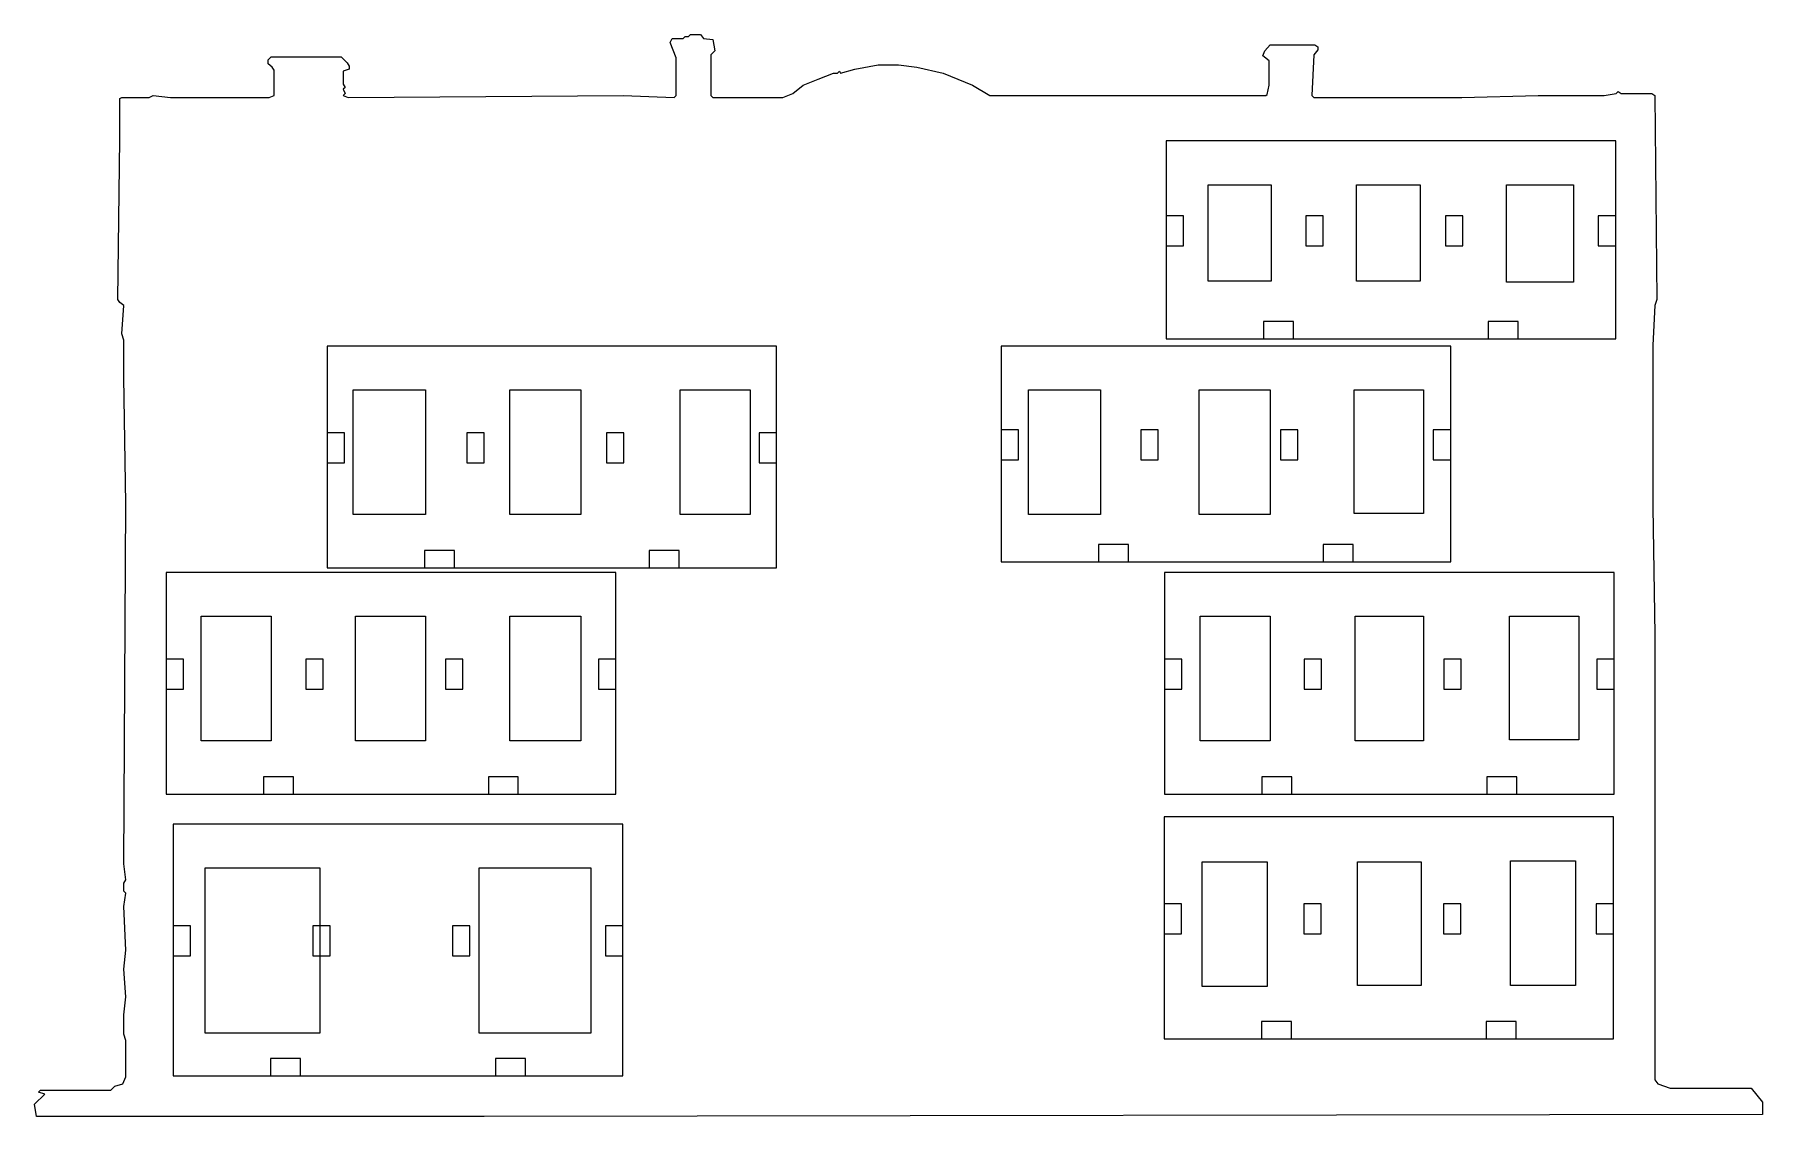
# Model space of a CAD drawing. Header units: millimetres. Extents: x 5 to 293, y -206 to -25.
import ezdxf

# ---------------------------------------------------------------- set-up
doc = ezdxf.new("R2010")
doc.units = ezdxf.units.MM
doc.layers.add('HOUSE_OUTLINE_PANES', color=7, linetype='Continuous')
doc.layers.add('HOUSE_OUTLINE_PANES_FOOTPRINTS', color=7, linetype='Continuous')

msp = doc.modelspace()

# ---------------------------------------------------------------- linework, layer by layer
at = {"layer": 'HOUSE_OUTLINE_PANES'}
for points in [[(79.76, -205.91), (5.08, -205.91), (4.74, -203.88), (6.43, -202.18), (5.42, -201.85), (5.76, -201.51), (17.44, -201.51), (18.12, -200.83), (19.47, -200.49), (19.98, -199.31), (19.98, -193.21), (19.64, -192.19), (19.64, -188.98), (19.98, -185.93), (19.64, -181.36), (19.98, -178.14), (19.64, -170.86), (19.98, -168.66), (19.64, -168.32), (19.64, -166.96), (19.98, -166.45), (19.64, -163.75), (19.98, -103.63), (19.64, -82.63), (19.64, -76.37), (19.3, -75.35), (19.64, -70.61), (18.97, -70.1), (18.63, -69.6), (18.97, -42.84), (18.97, -39.45), (18.97, -36.07), (19.3, -35.9), (23.88, -35.9), (24.55, -35.56), (27.43, -35.9), (43.86, -35.9), (44.7, -35.56), (44.7, -31.33), (44.37, -30.82), (43.69, -30.31), (43.69, -29.63), (44.2, -29.13), (55.88, -29.13), (56.9, -30.14), (57.23, -30.65), (57.23, -31.16), (56.22, -31.5), (56.22, -32.68), (56.22, -33.7), (56.56, -34.21), (56.22, -34.54), (56.56, -35.22), (56.22, -35.56), (57.07, -35.9), (102.95, -35.56), (111.42, -35.9), (111.76, -35.56), (111.76, -29.29), (110.74, -26.75), (111.08, -26.08), (112.95, -26.08), (113.28, -25.74), (113.79, -25.74), (114.13, -25.4), (115.82, -25.4), (116.33, -26.08), (117.86, -26.25), (118.19, -28.11), (117.52, -28.79), (117.52, -35.56), (117.86, -35.9), (129.54, -35.9), (131.23, -35.22), (132.93, -33.87), (135.47, -32.85), (138.01, -31.83), (138.68, -31.83), (139.02, -31.5), (139.19, -31.83), (141.56, -31.16), (145.46, -30.48), (148.84, -30.48), (151.89, -30.82), (156.29, -31.83), (161.21, -33.87), (164.08, -35.56), (210.14, -35.56), (210.31, -35.39), (210.65, -33.87), (210.65, -29.8), (209.63, -28.96), (209.97, -28.11), (210.82, -27.09), (218.27, -27.09), (218.78, -27.43), (218.78, -27.94), (218.1, -28.79), (217.76, -35.56), (218.1, -35.9), (242.82, -35.9), (255.52, -35.56), (266.53, -35.56), (268.56, -35.22), (268.9, -34.88), (269.41, -35.22), (274.49, -35.22), (275, -35.56), (275.34, -69.6), (275, -70.61), (274.66, -77.22), (274.66, -104.31), (275, -125.48), (275, -199.81), (275.51, -200.49), (277.54, -201.17), (291.08, -201.17), (292.95, -203.54), (292.95, -205.57), (79.76, -205.91)], [(200.49, -50.46), (210.99, -50.46), (210.99, -66.55), (200.49, -66.55)], [(225.21, -50.46), (235.88, -50.46), (235.88, -66.55), (225.21, -66.55)], [(250.27, -50.46), (261.45, -50.46), (261.45, -66.72), (250.27, -66.72)], [(57.91, -84.67), (69.93, -84.67), (69.93, -105.49), (57.91, -105.49)], [(83.99, -84.67), (95.84, -84.67), (95.84, -105.49), (83.99, -105.49)], [(112.44, -84.67), (124.12, -84.67), (124.12, -105.49), (112.44, -105.49)], [(170.52, -84.67), (182.54, -84.67), (182.54, -105.49), (170.52, -105.49)], [(198.97, -84.67), (210.82, -84.67), (210.82, -105.49), (198.97, -105.49)], [(224.87, -84.67), (236.39, -84.67), (236.39, -105.33), (224.87, -105.33)], [(32.51, -122.43), (44.2, -122.43), (44.2, -143.26), (32.51, -143.26)], [(58.25, -122.43), (69.93, -122.43), (69.93, -143.26), (58.25, -143.26)], [(83.99, -122.43), (95.84, -122.43), (95.84, -143.26), (83.99, -143.26)], [(199.14, -122.43), (210.82, -122.43), (210.82, -143.26), (199.14, -143.26)], [(225.04, -122.43), (236.39, -122.43), (236.39, -143.26), (225.04, -143.26)], [(250.78, -122.43), (262.3, -122.43), (262.3, -143.09), (250.78, -143.09)], [(199.47, -163.41), (210.31, -163.41), (210.31, -184.23), (199.47, -184.23)], [(225.38, -163.41), (236.05, -163.41), (236.05, -184.07), (225.38, -184.07)], [(250.95, -163.24), (261.79, -163.24), (261.79, -184.07), (250.95, -184.07)], [(33.19, -164.42), (52.32, -164.42), (52.32, -192.02), (33.19, -192.02)], [(78.91, -164.42), (97.54, -164.42), (97.54, -192.02), (78.91, -192.02)]]:
    msp.add_lwpolyline(points, close=True, dxfattribs=at)
at = {"layer": 'HOUSE_OUTLINE_PANES_FOOTPRINTS'}
for points in [[(193.47, -76.16), (268.47, -76.16), (268.47, -43.16), (193.47, -43.16)], [(193.47, -60.66), (196.37, -60.66), (196.37, -55.66), (193.47, -55.66)], [(216.77, -60.66), (219.67, -60.66), (219.67, -55.66), (216.77, -55.66)], [(240.07, -60.66), (242.97, -60.66), (242.97, -55.66), (240.07, -55.66)], [(265.57, -60.66), (268.47, -60.66), (268.47, -55.66), (265.57, -55.66)], [(209.72, -76.16), (214.72, -76.16), (214.72, -73.26), (209.72, -73.26)], [(247.22, -76.16), (252.22, -76.16), (252.22, -73.26), (247.22, -73.26)], [(53.52, -114.37), (128.52, -114.37), (128.52, -77.37), (53.52, -77.37)], [(165.95, -113.37), (240.95, -113.37), (240.95, -77.37), (165.95, -77.37)], [(53.52, -96.87), (56.42, -96.87), (56.42, -91.87), (53.52, -91.87)], [(76.82, -96.87), (79.72, -96.87), (79.72, -91.87), (76.82, -91.87)], [(100.12, -96.87), (103.02, -96.87), (103.02, -91.87), (100.12, -91.87)], [(125.62, -96.87), (128.52, -96.87), (128.52, -91.87), (125.62, -91.87)], [(165.95, -96.37), (168.85, -96.37), (168.85, -91.37), (165.95, -91.37)], [(189.25, -96.37), (192.15, -96.37), (192.15, -91.37), (189.25, -91.37)], [(212.55, -96.37), (215.45, -96.37), (215.45, -91.37), (212.55, -91.37)], [(238.05, -96.37), (240.95, -96.37), (240.95, -91.37), (238.05, -91.37)], [(69.77, -114.37), (74.77, -114.37), (74.77, -111.47), (69.77, -111.47)], [(107.27, -114.37), (112.27, -114.37), (112.27, -111.47), (107.27, -111.47)], [(182.2, -113.37), (187.2, -113.37), (187.2, -110.47), (182.2, -110.47)], [(219.7, -113.37), (224.7, -113.37), (224.7, -110.47), (219.7, -110.47)], [(26.68, -152.13), (101.68, -152.13), (101.68, -115.13), (26.68, -115.13)], [(193.22, -152.13), (268.22, -152.13), (268.22, -115.13), (193.22, -115.13)], [(26.68, -134.63), (29.58, -134.63), (29.58, -129.63), (26.68, -129.63)], [(49.98, -134.63), (52.88, -134.63), (52.88, -129.63), (49.98, -129.63)], [(73.28, -134.63), (76.18, -134.63), (76.18, -129.63), (73.28, -129.63)], [(98.78, -134.63), (101.68, -134.63), (101.68, -129.63), (98.78, -129.63)], [(193.22, -134.63), (196.12, -134.63), (196.12, -129.63), (193.22, -129.63)], [(216.52, -134.63), (219.42, -134.63), (219.42, -129.63), (216.52, -129.63)], [(239.82, -134.63), (242.72, -134.63), (242.72, -129.63), (239.82, -129.63)], [(265.32, -134.63), (268.22, -134.63), (268.22, -129.63), (265.32, -129.63)], [(42.93, -152.13), (47.93, -152.13), (47.93, -149.23), (42.93, -149.23)], [(80.43, -152.13), (85.43, -152.13), (85.43, -149.23), (80.43, -149.23)], [(209.47, -152.13), (214.47, -152.13), (214.47, -149.23), (209.47, -149.23)], [(246.97, -152.13), (251.97, -152.13), (251.97, -149.23), (246.97, -149.23)], [(27.86, -199.12), (102.86, -199.12), (102.86, -157.12), (27.86, -157.12)], [(193.13, -192.94), (268.13, -192.94), (268.13, -155.94), (193.13, -155.94)], [(193.13, -175.44), (196.03, -175.44), (196.03, -170.44), (193.13, -170.44)], [(216.43, -175.44), (219.33, -175.44), (219.33, -170.44), (216.43, -170.44)], [(239.73, -175.44), (242.63, -175.44), (242.63, -170.44), (239.73, -170.44)], [(265.23, -175.44), (268.13, -175.44), (268.13, -170.44), (265.23, -170.44)], [(27.86, -179.12), (30.76, -179.12), (30.76, -174.12), (27.86, -174.12)], [(51.16, -179.12), (54.06, -179.12), (54.06, -174.12), (51.16, -174.12)], [(74.46, -179.12), (77.36, -179.12), (77.36, -174.12), (74.46, -174.12)], [(99.96, -179.12), (102.86, -179.12), (102.86, -174.12), (99.96, -174.12)], [(209.38, -192.94), (214.38, -192.94), (214.38, -190.04), (209.38, -190.04)], [(246.88, -192.94), (251.88, -192.94), (251.88, -190.04), (246.88, -190.04)], [(44.11, -199.12), (49.11, -199.12), (49.11, -196.22), (44.11, -196.22)], [(81.61, -199.12), (86.61, -199.12), (86.61, -196.22), (81.61, -196.22)]]:
    msp.add_lwpolyline(points, close=True, dxfattribs=at)

doc.saveas('drawing.dxf')
